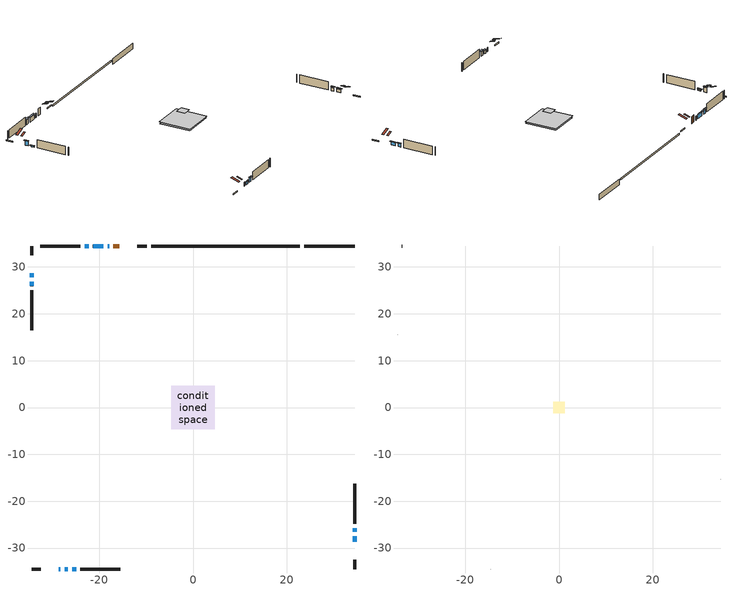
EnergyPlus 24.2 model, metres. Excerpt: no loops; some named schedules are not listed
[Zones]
conditioned space
 floor adiabatic (Floor2 construction): -4.53,-4.53 -4.53,4.53 4.53,4.53 4.53,-4.53 z0.16
 floor adiabatic (AdiabaticFloorConstruction): -4.59,-4.59 -4.59,4.59 4.59,4.59 4.59,-4.59 z0.16
 floor foundation (Slab1 construction): -1.42,-1.27 -1.42,1.27 1.42,1.27 1.42,-1.27 z-1.49
 floor foundation (Slab2 construction): -4.53,-4.53 -4.53,4.53 4.53,4.53 4.53,-4.53 z-0.37
 wall outside (RimJoist1 construction): -9.87,34.46 -11.89,34.46 / -34.46,-34.46 -32.44,-34.46 / -34.46,34.46 -34.46,32.44 / 34.46,-34.46 34.46,-32.44 z0.16:0.46
 wall outside (AdiabaticWallConstruction 1): -15.72,34.46 -16.98,34.46 z0.16:2.19
 wall outside (AdiabaticWallConstruction): -28.61,-34.46 -28.29,-34.46 / -17.9,34.46 -18.23,34.46 z0.16:1.38; -34.46,28.61 -34.46,27.77 / -22.27,34.46 -23.08,34.46 / -25.8,-34.46 -24.96,-34.46 z0.16:1.51; 34.46,-28.61 34.46,-27.47 z0.16:1.08; 34.46,-26.54 34.46,-25.75 z0.16:1.1; -19.15,34.46 -21.34,34.46 z0.16:1.4; -27.36,-34.46 -26.73,-34.46 z0.16:1.05; -34.46,26.84 -34.46,25.93 z0.16:0.47
 wall outside (Wall1 construction): -24.01,34.46 -32.56,34.46 / -24.03,-34.46 -15.48,-34.46 / -34.46,25 -34.46,16.45 / 34.46,-24.82 34.46,-16.27 z0.16:2.6
 wall foundation (FoundationWall1 construction): 34.46,34.46 23.69,34.46 z-1.49:0.16
 wall foundation (FoundationWall2 construction): 22.76,34.46 -8.94,34.46 z-0.37:0.09
 window (WindowConstruction 8): -28.61,-34.46 -28.29,-34.46 z0.16:1.38
 window (WindowConstruction 7): -34.46,28.61 -34.46,27.77 z0.16:1.51
 window (WindowConstruction 9): -17.91,34.46 -18.22,34.46 z0.16:1.38
 window (WindowConstruction): 34.46,-28.61 34.46,-27.47 z0.16:1.07
 window (WindowConstruction 1): 34.46,-26.54 34.46,-25.75 z0.16:1.1
 window (WindowConstruction 2): -19.15,34.46 -21.34,34.46 z0.16:1.4
 window (WindowConstruction 3): -22.27,34.46 -23.08,34.46 z0.16:1.51
 window (WindowConstruction 4): -27.36,-34.46 -26.73,-34.46 z0.16:1.05
 window (WindowConstruction 5): -25.8,-34.46 -24.96,-34.46 z0.16:1.51
 window (WindowConstruction 6): -34.46,26.84 -34.46,25.93 z0.16:0.46
 door (Door): -15.72,34.46 -16.98,34.46 z0.16:2.19
 ceiling adiabatic (AdiabaticFloorConstruction): 4.59,-4.59 4.59,4.59 -4.59,4.59 -4.59,-4.59 z0.16
 roof outside (Roof2 construction): -14.79,34.46,2.6 -14.79,32.89,3.12 -14.38,32.89,3.12 -14.38,34.46,2.6; -29.54,-34.46,2.6 -29.54,-32.89,3.12 -29.95,-32.89,3.12 -29.95,-34.46,2.6; -34.46,29.54,2.6 -32.89,29.54,3.12 -32.89,29.95,3.12 -34.46,29.95,2.6; 34.46,-29.54,2.6 32.89,-29.54,3.12 32.89,-29.95,3.12 34.46,-29.95,2.6
attic - vented
 floor to conditioned space (Floor1 construction Reversed): -1.23,-1.23 -1.23,1.23 1.23,1.23 1.23,-1.23 z2.6
 wall outside (Wall2 construction): -33.49,34.46 -33.53,34.46 / -14.55,-34.46 -14.51,-34.46 / -34.46,15.52 -34.46,15.48 / 34.46,-15.34 34.46,-15.3 z0.16:2.6
 roof outside (Roof1 construction): -13.45,34.46,2.6 -13.45,32.06,3.4 -12.81,32.06,3.4 -12.81,34.46,2.6; -30.88,-34.46,2.6 -30.88,-32.06,3.4 -31.51,-32.06,3.4 -31.51,-34.46,2.6; -34.46,30.88,2.6 -32.06,30.88,3.4 -32.06,31.51,3.4 -34.46,31.51,2.6; 34.46,-30.88,2.6 32.06,-30.88,3.4 32.06,-31.51,3.4 34.46,-31.51,2.6
shading: -34.46,27.57 -34.46,28.81 -34.87,28.81 -34.87,27.57 z1.71; 34.46,-27.27 34.46,-28.81 34.87,-28.81 34.87,-27.27 z1.28; 34.46,-25.55 34.46,-26.74 34.87,-26.74 34.87,-25.55 z1.3; -21.54,34.46 -18.95,34.46 -18.95,34.87 -21.54,34.87 z1.6; -23.28,34.46 -22.07,34.46 -22.07,34.87 -23.28,34.87 z1.71; -26.53,-34.46 -27.56,-34.46 -27.56,-34.87 -26.53,-34.87 z1.25; -24.76,-34.46 -26,-34.46 -26,-34.87 -24.76,-34.87 z1.71; -34.46,25.73 -34.46,27.04 -34.87,27.04 -34.87,25.73 z0.67
[Building]
Building 1: Terrain=Suburbs
[Site:Location]
Erieau AUT_ON: Latitude {deg}=42.25; Longitude {deg}=-81.9; Time Zone {hr}=-5; Elevation {m}=178; Keep Site Location Information=Yes
[Site:GroundTemperature:Shallow]
5.2292, 3.30147, 3.1471, 4.0619, 7.73432, 11.3896, 14.5586, 16.5661, 16.7366, 15.1039, 12.0157, 8.47254
[Site:WaterMainsTemperature]
Calculation Method=Schedule; Temperature Schedule=mains temperature schedule
[Material] Roughness=Rough; Thermal Absorptance=0.9
Name | Thickness {m} | Conductivity {W/m-K} | Density {kg/m3} | Specific Heat {J/kg-K} | Solar Absorptance | Visible Absorptance
asphalt or fiberglass shingles | 0.00635 | 0.162714 | 1121.4 | 1465.45 | 0.4 | 0.4
ceiling stud and cavity | 0.1397 | 0.0803822 | 65.682 | 1177.47 | 0.7 | 0.7
concrete 4.0 in. | 0.1016 | 1.803125 | 2242.8 | 837.4 | 0.7 | 0.7
concrete 8.0 in. | 0.2032 | 1.803125 | 2242.8 | 837.4 | 0.7 | 0.7
door material | 0.04445 | 0.0451087 | 512.64 | 1214.23 | 0.7 | 0.7
exterior vertical ins | 0.00378275 | 0.029427 | 32.04 | 1214.23 | 0.7 | 0.7
floor covering | 0.0127 | 9.015625 | 54.468 | 1339.84 | 0.6 | 0.6
floor covering 1 | 0.0127 | 0.0433444 | 54.468 | 1339.84 | 0.6 | 0.6
floor rigid ins; wall rigid ins | 0.512978 | 0.029427 | 32.04 | 1214.23 | 0.7 | 0.7
floor stud and cavity | 0.0889 | 0.340671 | 50.32683 | 1063.81 | 0.7 | 0.7
floor stud and cavity 1 | 0.1397 | 1.75129 | 37.0049 | 1207.88 | 0.7 | 0.7
furniture material conditioned space 1 | 0.1524 | 0.115458 | 640.8 | 1214.23 | 0.6 | 0.6
gypsum board | 0.0127 | 0.160291 | 801 | 837.4 | 0.6 | 0.6
gypsum board 1 | 0.0127 | 0.160291 | 801 | 837.4 | 0.7 | 0.7
osb sheathing 0.5 in. | 0.0127 | 0.115458 | 512.64 | 1214.23 | 0.7 | 0.7
osb sheathing 0.75 in. | 0.01905 | 0.115458 | 512.64 | 1214.23 | 0.7 | 0.7
osb sheathing 2.0 in. | 0.0508 | 0.115458 | 512.64 | 1214.23 | 0.7 | 0.7
rim joist stud and cavity | 0.0508 | 0.0297859 | 125.044 | 1163.47 | 0.6 | 0.6
roof stud and cavity | 0.2032 | 0.121374 | 78.34581 | 1123.46 | 0.7 | 0.7
wall stud and cavity | 0.1397 | 0.0938917 | 139.0536 | 1170.24 | 0.7 | 0.7
wall stud and cavity 1 | 0.0889 | 6.9971 | 50.32683 | 1063.81 | 0.6 | 0.6
wall stud and cavity 2 | 0.0889 | 0.380278 | 52.3479 | 1209.89 | 0.7 | 0.7
wall stud and cavity 3 | 0.0889 | 0.391764 | 83.0341 | 1211.67 | 0.7 | 0.7
wood siding | 0.0254 | 0.102417 | 544.68 | 1172.36 | 0.4 | 0.4
wood siding 1 | 0.00254 | 0.102417 | 544.68 | 1172.36 | 0.4 | 0.4
wood siding 2; wood siding 3; wood siding 4 | 0.0254 | 0.102417 | 544.68 | 1172.36 | 0.7 | 0.7
[WindowMaterial:SimpleGlazingSystem]
Name | U-Factor {W/m2-K} | Solar Heat Gain Coefficient
WindowMaterial | 3.28416 | 0.53
WindowMaterial 1 | 3.27961 | 0.5
WindowMaterial 2 | 3.28699 | 0.62
WindowMaterial 3 | 3.281884 | 0.54
WindowMaterial 4 | 3.30573 | 0.61
WindowMaterial 5 | 3.28302 | 0.54
WindowMaterial 6 | 3.21602 | 0.33
WindowMaterial 7 | 3.30573 | 0.58
[Construction]
AdiabaticFloorConstruction: floor stud and cavity 1, floor rigid ins, osb sheathing 0.75 in., floor covering 1
AdiabaticWallConstruction: wood siding 3, wall rigid ins, wall stud and cavity 2, gypsum board
AdiabaticWallConstruction 1: wood siding 4, wall rigid ins, wall stud and cavity 2, gypsum board
Door: door material
Floor1 construction Reversed: gypsum board, ceiling stud and cavity
Floor2 construction: floor stud and cavity, floor covering
FoundationWall1 construction: concrete 8.0 in.
FoundationWall2 construction: concrete 8.0 in., gypsum board 1
furniture construction conditioned space 1: furniture material conditioned space 1
PartitionWallConstruction: gypsum board, wall stud and cavity 3, gypsum board
RimJoist1 construction: wood siding 2, osb sheathing 2.0 in., rim joist stud and cavity
Roof1 construction: asphalt or fiberglass shingles
Roof2 construction: asphalt or fiberglass shingles, osb sheathing 0.75 in., roof stud and cavity, gypsum board
Slab1 construction; Slab2 construction: concrete 4.0 in.
Wall1 construction: wood siding, osb sheathing 0.5 in., wall stud and cavity, gypsum board
Wall2 construction: wood siding 1, wall stud and cavity 1
WindowConstruction: WindowMaterial
WindowConstruction 1: WindowMaterial 1
WindowConstruction 2: WindowMaterial 2
WindowConstruction 3: WindowMaterial 3
WindowConstruction 4: WindowMaterial 4
WindowConstruction 5; WindowConstruction 7: WindowMaterial 5
WindowConstruction 6: WindowMaterial 6
WindowConstruction 8; WindowConstruction 9: WindowMaterial 7
[Zone] Multiplier=1; Part of Total Floor Area=Yes
Name | Volume {m3}
attic - vented | 0.786245
conditioned space | 212.9
[Space]
Name | Zone | Volume {m3}
attic - vented 1 | attic - vented | 0.786245
conditioned space 1 | conditioned space | 212.9
[ZoneInfiltration:EffectiveLeakageArea]
infil attic - vented 1: Zone or Space=attic - vented 1; Schedule=Always On Discrete; Effective Air Leakage Area {cm2}=290.88; Stack Coefficient=0.00022514; Wind Coefficient=1.01379e-05
[ZoneMixing]
whole house fan mix: Zone or Space=attic - vented; Schedule=Always On Continuous; Design Flow Rate Calculation Method=Flow/Zone; Design Flow Rate {m3/s}=0; Source Zone or Space=conditioned space
[SurfaceProperty:ExposedFoundationPerimeter] Exposed Perimeter Calculation Method=TotalExposedPerimeter
Name | Total Exposed Perimeter {m}
Slab1 | 10.771
Slab2 | 31.699
[InternalMass] Zone or ZoneList=conditioned space; Space or SpaceList=conditioned space 1
Name | Construction | Surface Area {m2}
furniture mass conditioned space 1 | furniture construction conditioned space 1 | 102.204
partition wall mass | PartitionWallConstruction | 173.57
[Lights]
interior lighting: Zone or ZoneList or Space or SpaceList=conditioned space 1; Schedule=interior lighting schedule; Design Level Calculation Method=LightingLevel; Lighting Level {W}=343.2; Return Air Fraction=0; Fraction Radiant=0.6; Fraction Visible=0.2; Fraction Replaceable=1
[People]
occupants: Zone or ZoneList or Space or SpaceList=conditioned space 1; Number of People Schedule=occupants schedule; Number of People Calculation Method=People; Number of People=3; Fraction Radiant=0.314171; Sensible Heat Fraction=0.56303; Activity Level Schedule=occupants activity schedule; Carbon Dioxide Generation Rate {m3/s-W}=0; Enable ASHRAE 55 Comfort Warnings=No; Mean Radiant Temperature Calculation Type=EnclosureAveraged
[ElectricEquipment] Zone or ZoneList or Space or SpaceList=conditioned space 1; Design Level Calculation Method=EquipmentLevel
Name | Schedule | Design Level {W} | Fraction Latent | Fraction Radiant | Fraction Lost
clothes dryer | clothes dryer schedule | 140.772 | 0.015 | 0.081 | 0.85
clothes washer | clothes washer schedule | 32.1985 | 0.03 | 0.162 | 0.7
cooking range | cooking range schedule | 215.147 | 0.08 | 0.432 | 0.2
dishwasher | dishwasher schedule | 66.8632 | 0.3 | 0.18 | 0.4
fridge | fridge schedule | 72.9452 | 0 | 0.6 | 0
mech vent bath fan 0 | mech vent bath fan 0 schedule | 50.2 | 0 | 0 | 1
mech vent house fan | mech vent house fan schedule | 0 | 0 | 0 | 1
mech vent house fan cfis | mech vent house fan cfis schedule | 0 | 0 | 0 | 0
misc plug loads | misc plug loads schedule | 494.7 | 0.045 | 0.513 | 0.1
whole house fan | Always On Discrete | 0 | 0 | 0 | 1
[OtherEquipment] Zone or ZoneList or Space or SpaceList=conditioned space 1; Design Level Calculation Method=EquipmentLevel
Name | Fuel Type | Schedule | Design Level {W} | Fraction Latent | Fraction Radiant | Fraction Lost
clothes dryer 1 | Electricity | clothes dryer schedule | 0 | 0.015 | 0.081 | 0.85
cooking range 1 | Electricity | cooking range schedule | 0 | 0.08 | 0.432 | 0.2
general water use latent | None | general water use schedule | 62.594 | 1 | 0 | 0
general water use sensible | None | general water use schedule | -61.6891 | 0 | 0.6 | 0
mech vent house fan latent load | None | Always On Discrete | 0 | 1 | 0 | 0
mech vent house fan sensible load | None | Always On Discrete | 0 | 0 | 0 | 0
water heater energy adjustment1 | Electricity | Always On Discrete | 0.01 | 0 | 0 | 1
[ZoneInfiltration:DesignFlowRate] Zone or ZoneList or Space or SpaceList=conditioned space 1; Schedule=Always On Discrete; Design Flow Rate Calculation Method=Flow/Zone; Design Flow Rate {m3/s}=0
infil flow; natural vent flow; whole house fan flow
[AvailabilityManager:Scheduled]
furnace airloop Availability Manager: Schedule=Always On Discrete
[Foundation:Kiva] Initial Indoor Air Temperature {C}=18; Wall Depth Below Slab {m}=0.2032
Name | Wall Height Above Grade {m} | Custom Block Material Name 1 | Custom Block Depth 1 {m} | Custom Block X Position 1 {m} | Custom Block Z Position 1 {m}
Foundation Kiva 1 | 0.15999
Foundation Kiva 2 | 0.0900074 | exterior vertical ins | 0.460004 | 0.2159 | 0
[Foundation:Kiva:Settings]
Soil Conductivity {W/m-K}=0.849921; Soil Density {kg/m3}=1842.3; Soil Specific Heat {J/kg-K}=418.7; Ground Solar Absorptivity=0.9; Ground Thermal Absorptivity=0.9; Ground Surface Roughness {m}=0.03; Far-Field Width {m}=40; Deep-Ground Boundary Condition=ZeroFlux; Deep-Ground Depth {m}=40; Minimum Cell Dimension {m}=0.2; Maximum Cell Growth Coefficient=3; Simulation Timestep=Timestep
[Exterior:Lights]
exterior lighting: Schedule=exterior lighting schedule; Design Level {W}=75.6
[EnergyManagementSystem:GlobalVariable]
furnace_airloop_Fan_RTF
infil_program_Qfan
infil_program_Qinf
natural_vent_program_Qnv
natural_vent_program_Qwhf
[EnergyManagementSystem:Sensor]
Name | Output:Variable or Output:Meter Index Key | Output:Variable or Output:Meter
airflow_gain | infil flow | Infiltration Sensible Heat Gain Energy
airflow_gain_1 | natural vent flow | Infiltration Sensible Heat Gain Energy
airflow_gain_2 | whole house fan flow | Infiltration Sensible Heat Gain Energy
airflow_loss | infil flow | Infiltration Sensible Heat Loss Energy
airflow_loss_1 | natural vent flow | Infiltration Sensible Heat Loss Energy
airflow_loss_2 | whole house fan flow | Infiltration Sensible Heat Loss Energy
clg_load_cond |  | Cooling:EnergyTransfer:Zone:CONDITIONED SPACE
clg_sp_s; clg_sp_s_1 | cooling setpoint | Schedule Value
clothes_dryer_exhaust_0_sch_s | clothes dryer exhaust 0 schedule | Schedule Value
cool_season | cooling season schedule | Schedule Value
htg_load_cond |  | Heating:EnergyTransfer:Zone:CONDITIONED SPACE
htg_sp_s; htg_sp_s_1 | heating setpoint | Schedule Value
ig_ee_conv | clothes dryer | Electric Equipment Convective Heating Energy
ig_ee_conv_2 | cooking range | Electric Equipment Convective Heating Energy
ig_ee_conv_4 | fridge | Electric Equipment Convective Heating Energy
ig_ee_conv_5 | misc plug loads | Electric Equipment Convective Heating Energy
ig_ee_conv_6 | whole house fan | Electric Equipment Convective Heating Energy
ig_ee_rad | clothes dryer | Electric Equipment Radiant Heating Energy
ig_ee_rad_2 | cooking range | Electric Equipment Radiant Heating Energy
ig_ee_rad_4 | fridge | Electric Equipment Radiant Heating Energy
ig_ee_rad_5 | misc plug loads | Electric Equipment Radiant Heating Energy
ig_ee_rad_6 | whole house fan | Electric Equipment Radiant Heating Energy
ig_lgt_conv | interior lighting | Lights Convective Heating Energy
ig_lgt_rad | interior lighting | Lights Radiant Heating Energy
ig_lgt_vis | interior lighting | Lights Visible Radiation Heating Energy
ig_oe_conv | clothes dryer 1 | Other Equipment Convective Heating Energy
ig_oe_conv_1 | cooking range 1 | Other Equipment Convective Heating Energy
ig_oe_conv_2 | general water use latent | Other Equipment Convective Heating Energy
ig_oe_conv_3 | general water use sensible | Other Equipment Convective Heating Energy
ig_oe_conv_4 | water heater energy adjustment1 | Other Equipment Convective Heating Energy
ig_oe_rad | clothes dryer 1 | Other Equipment Radiant Heating Energy
ig_oe_rad_1 | cooking range 1 | Other Equipment Radiant Heating Energy
ig_oe_rad_2 | general water use latent | Other Equipment Radiant Heating Energy
ig_oe_rad_3 | general water use sensible | Other Equipment Radiant Heating Energy
ig_oe_rad_4 | water heater energy adjustment1 | Other Equipment Radiant Heating Energy
ig_ppl_conv | occupants | People Convective Heating Energy
ig_ppl_rad | occupants | People Radiant Heating Energy
im_conv | furniture mass conditioned space 1 | Surface Inside Face Convection Heat Gain Energy
im_conv_1 | partition wall mass | Surface Inside Face Convection Heat Gain Energy
im_ig | furniture mass conditioned space 1 | Surface Inside Face Internal Gains Radiation Heat Gain Energy
im_ig_1 | partition wall mass | Surface Inside Face Internal Gains Radiation Heat Gain Energy
im_lgt | furniture mass conditioned space 1 | Surface Inside Face Lights Radiation Heat Gain Energy
im_lgt_1 | partition wall mass | Surface Inside Face Lights Radiation Heat Gain Energy
im_sol | furniture mass conditioned space 1 | Surface Inside Face Solar Radiation Heat Gain Energy
im_sol_1 | partition wall mass | Surface Inside Face Solar Radiation Heat Gain Energy
im_surf | furniture mass conditioned space 1 | Surface Inside Face Net Surface Thermal Radiation Heat Gain Energy
im_surf_1 | partition wall mass | Surface Inside Face Net Surface Thermal Radiation Heat Gain Energy
mech_vent_bath_fan_0_sch_s | mech vent bath fan 0 schedule | Schedule Value
mv_conv | mech vent bath fan 0 | Electric Equipment Convective Heating Energy
mv_conv_1 | mech vent house fan | Electric Equipment Convective Heating Energy
mv_conv_2 | mech vent house fan cfis | Electric Equipment Convective Heating Energy
mv_conv_3 | mech vent house fan latent load | Other Equipment Convective Heating Energy
mv_conv_4 | mech vent house fan sensible load | Other Equipment Convective Heating Energy
mv_rad | mech vent bath fan 0 | Electric Equipment Radiant Heating Energy
mv_rad_1 | mech vent house fan | Electric Equipment Radiant Heating Energy
mv_rad_2 | mech vent house fan cfis | Electric Equipment Radiant Heating Energy
mv_rad_3 | mech vent house fan latent load | Other Equipment Radiant Heating Energy
mv_rad_4 | mech vent house fan sensible load | Other Equipment Radiant Heating Energy
natural_vent_s | natural vent schedule | Schedule Value
out_pb_s |  | Site Outdoor Air Barometric Pressure
out_wt_s |  | Site Outdoor Air Humidity Ratio
site_vw_s |  | Site Wind Speed
ss_back_out | Window1 | Surface Window Shortwave from Zone Back Out Window Heat Transfer Rate
ss_back_out_1 | Window10 | Surface Window Shortwave from Zone Back Out Window Heat Transfer Rate
ss_back_out_2 | Window2 | Surface Window Shortwave from Zone Back Out Window Heat Transfer Rate
ss_back_out_3 | Window3 | Surface Window Shortwave from Zone Back Out Window Heat Transfer Rate
ss_back_out_4 | Window4 | Surface Window Shortwave from Zone Back Out Window Heat Transfer Rate
ss_back_out_5 | Window5 | Surface Window Shortwave from Zone Back Out Window Heat Transfer Rate
ss_back_out_6 | Window6 | Surface Window Shortwave from Zone Back Out Window Heat Transfer Rate
ss_back_out_7 | Window7 | Surface Window Shortwave from Zone Back Out Window Heat Transfer Rate
ss_back_out_8 | Window8 | Surface Window Shortwave from Zone Back Out Window Heat Transfer Rate
ss_back_out_9 | Window9 | Surface Window Shortwave from Zone Back Out Window Heat Transfer Rate
ss_conv | Door1 | Surface Inside Face Convection Heat Gain Energy
ss_conv_1 | Window1 | Surface Inside Face Convection Heat Gain Energy
ss_conv_10 | Window9 | Surface Inside Face Convection Heat Gain Energy
ss_conv_2 | Window10 | Surface Inside Face Convection Heat Gain Energy
ss_conv_3 | Window2 | Surface Inside Face Convection Heat Gain Energy
ss_conv_4 | Window3 | Surface Inside Face Convection Heat Gain Energy
ss_conv_5 | Window4 | Surface Inside Face Convection Heat Gain Energy
ss_conv_6 | Window5 | Surface Inside Face Convection Heat Gain Energy
ss_conv_7 | Window6 | Surface Inside Face Convection Heat Gain Energy
ss_conv_8 | Window7 | Surface Inside Face Convection Heat Gain Energy
ss_conv_9 | Window8 | Surface Inside Face Convection Heat Gain Energy
ss_ig | Door1 | Surface Inside Face Internal Gains Radiation Heat Gain Energy
ss_ig_1 | Window1 | Surface Inside Face Internal Gains Radiation Heat Gain Energy
ss_ig_10 | Window9 | Surface Inside Face Internal Gains Radiation Heat Gain Energy
ss_ig_2 | Window10 | Surface Inside Face Internal Gains Radiation Heat Gain Energy
ss_ig_3 | Window2 | Surface Inside Face Internal Gains Radiation Heat Gain Energy
ss_ig_4 | Window3 | Surface Inside Face Internal Gains Radiation Heat Gain Energy
ss_ig_5 | Window4 | Surface Inside Face Internal Gains Radiation Heat Gain Energy
ss_ig_6 | Window5 | Surface Inside Face Internal Gains Radiation Heat Gain Energy
ss_ig_7 | Window6 | Surface Inside Face Internal Gains Radiation Heat Gain Energy
ss_ig_8 | Window7 | Surface Inside Face Internal Gains Radiation Heat Gain Energy
ss_ig_9 | Window8 | Surface Inside Face Internal Gains Radiation Heat Gain Energy
ss_lgt | Door1 | Surface Inside Face Lights Radiation Heat Gain Energy
ss_sol | Door1 | Surface Inside Face Solar Radiation Heat Gain Energy
ss_surf | Door1 | Surface Inside Face Net Surface Thermal Radiation Heat Gain Energy
ss_surf_1 | Window1 | Surface Inside Face Net Surface Thermal Radiation Heat Gain Energy
ss_surf_10 | Window9 | Surface Inside Face Net Surface Thermal Radiation Heat Gain Energy
ss_surf_2 | Window10 | Surface Inside Face Net Surface Thermal Radiation Heat Gain Energy
ss_surf_3 | Window2 | Surface Inside Face Net Surface Thermal Radiation Heat Gain Energy
ss_surf_4 | Window3 | Surface Inside Face Net Surface Thermal Radiation Heat Gain Energy
ss_surf_5 | Window4 | Surface Inside Face Net Surface Thermal Radiation Heat Gain Energy
ss_surf_6 | Window5 | Surface Inside Face Net Surface Thermal Radiation Heat Gain Energy
ss_surf_7 | Window6 | Surface Inside Face Net Surface Thermal Radiation Heat Gain Energy
ss_surf_8 | Window7 | Surface Inside Face Net Surface Thermal Radiation Heat Gain Energy
ss_surf_9 | Window8 | Surface Inside Face Net Surface Thermal Radiation Heat Gain Energy
ss_trans_in | Window1 | Surface Window Transmitted Solar Radiation Rate
ss_trans_in_1 | Window10 | Surface Window Transmitted Solar Radiation Rate
ss_trans_in_2 | Window2 | Surface Window Transmitted Solar Radiation Rate
ss_trans_in_3 | Window3 | Surface Window Transmitted Solar Radiation Rate
ss_trans_in_4 | Window4 | Surface Window Transmitted Solar Radiation Rate
ss_trans_in_5 | Window5 | Surface Window Transmitted Solar Radiation Rate
ss_trans_in_6 | Window6 | Surface Window Transmitted Solar Radiation Rate
ss_trans_in_7 | Window7 | Surface Window Transmitted Solar Radiation Rate
ss_trans_in_8 | Window8 | Surface Window Transmitted Solar Radiation Rate
ss_trans_in_9 | Window9 | Surface Window Transmitted Solar Radiation Rate
ss_trans_out | Window1 | Surface Inside Face Initial Transmitted Diffuse Transmitted Out Window Solar Radiation Rate
ss_trans_out_1 | Window10 | Surface Inside Face Initial Transmitted Diffuse Transmitted Out Window Solar Radiation Rate
ss_trans_out_2 | Window2 | Surface Inside Face Initial Transmitted Diffuse Transmitted Out Window Solar Radiation Rate
ss_trans_out_3 | Window3 | Surface Inside Face Initial Transmitted Diffuse Transmitted Out Window Solar Radiation Rate
ss_trans_out_4 | Window4 | Surface Inside Face Initial Transmitted Diffuse Transmitted Out Window Solar Radiation Rate
ss_trans_out_5 | Window5 | Surface Inside Face Initial Transmitted Diffuse Transmitted Out Window Solar Radiation Rate
ss_trans_out_6 | Window6 | Surface Inside Face Initial Transmitted Diffuse Transmitted Out Window Solar Radiation Rate
ss_trans_out_7 | Window7 | Surface Inside Face Initial Transmitted Diffuse Transmitted Out Window Solar Radiation Rate
ss_trans_out_8 | Window8 | Surface Inside Face Initial Transmitted Diffuse Transmitted Out Window Solar Radiation Rate
ss_trans_out_9 | Window9 | Surface Inside Face Initial Transmitted Diffuse Transmitted Out Window Solar Radiation Rate
s_conv | Floor1 | Surface Inside Face Convection Heat Gain Energy
s_conv_1 | Floor2 | Surface Inside Face Convection Heat Gain Energy
s_conv_10 | Roof2:0 | Surface Inside Face Convection Heat Gain Energy
s_conv_11 | Roof2:180 | Surface Inside Face Convection Heat Gain Energy
s_conv_12 | Roof2:270 | Surface Inside Face Convection Heat Gain Energy
s_conv_13 | Roof2:90 | Surface Inside Face Convection Heat Gain Energy
s_conv_14 | Slab1 | Surface Inside Face Convection Heat Gain Energy
s_conv_15 | Slab2 | Surface Inside Face Convection Heat Gain Energy
s_conv_16 | Wall1:0 | Surface Inside Face Convection Heat Gain Energy
s_conv_17 | Wall1:180 | Surface Inside Face Convection Heat Gain Energy
s_conv_18 | Wall1:270 | Surface Inside Face Convection Heat Gain Energy
s_conv_19 | Wall1:90 | Surface Inside Face Convection Heat Gain Energy
s_conv_2 | FoundationWall1 | Surface Inside Face Convection Heat Gain Energy
s_conv_3 | FoundationWall2 | Surface Inside Face Convection Heat Gain Energy
s_conv_4 | inferred conditioned ceiling | Surface Inside Face Convection Heat Gain Energy
s_conv_5 | inferred conditioned floor | Surface Inside Face Convection Heat Gain Energy
s_conv_6 | RimJoist1:0 | Surface Inside Face Convection Heat Gain Energy
s_conv_7 | RimJoist1:180 | Surface Inside Face Convection Heat Gain Energy
s_conv_8 | RimJoist1:270 | Surface Inside Face Convection Heat Gain Energy
s_conv_9 | RimJoist1:90 | Surface Inside Face Convection Heat Gain Energy
s_ig | Floor1 | Surface Inside Face Internal Gains Radiation Heat Gain Energy
s_ig_1 | Floor2 | Surface Inside Face Internal Gains Radiation Heat Gain Energy
s_ig_10 | Roof2:0 | Surface Inside Face Internal Gains Radiation Heat Gain Energy
s_ig_11 | Roof2:180 | Surface Inside Face Internal Gains Radiation Heat Gain Energy
s_ig_12 | Roof2:270 | Surface Inside Face Internal Gains Radiation Heat Gain Energy
s_ig_13 | Roof2:90 | Surface Inside Face Internal Gains Radiation Heat Gain Energy
s_ig_14 | Slab1 | Surface Inside Face Internal Gains Radiation Heat Gain Energy
